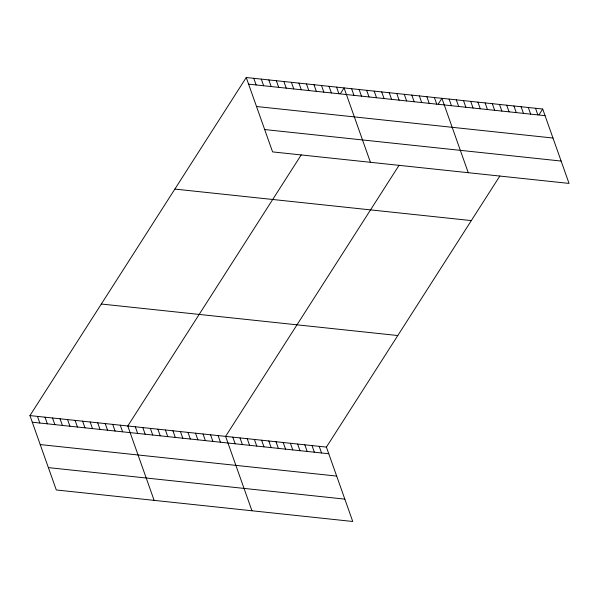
<?xml version="1.0" encoding="UTF-8"?>
<svg xmlns="http://www.w3.org/2000/svg" width="599" height="599" viewBox="0 0 599 599"><rect width="100%" height="100%" fill="white"/><g stroke="black" fill="none" stroke-linecap="round" stroke-linejoin="round"><path stroke-width="0.9" d="M499.88 175.971L326.41 447.101L352.751 521.482L56.291 489.967L29.95 415.586L246.249 77.518L542.709 109.033L569.05 183.414L272.59 151.899L246.249 77.518M301.252 154.856L127.782 425.986L154.123 500.367M340.517 93.496L344.081 87.918L370.422 162.299M399.084 165.257L225.613 436.386L251.954 510.767M438.348 103.897L441.912 98.318L468.253 172.699M539.137 114.611L542.709 109.033M248.6 84.152L545.06 115.667M256.514 106.51L552.974 138.025M264.676 129.549L561.136 161.056M174.871 189.082L471.331 220.597M101.328 304.022L397.788 335.537M29.95 415.586L326.41 447.101M32.301 422.22L328.761 453.735M40.215 444.578L336.675 476.085M48.369 467.609L344.829 499.124M535.513 108.269L537.857 114.903M528.311 107.498L530.662 114.132M521.108 106.734L523.459 113.368M513.912 105.971L516.263 112.605M506.709 105.207L509.06 111.841M499.514 104.443L501.865 111.077M492.311 103.672L494.662 110.306M485.115 102.908L487.459 109.542M477.912 102.144L480.263 108.778M470.717 101.381L473.06 108.015M463.514 100.617L465.865 107.243M456.311 99.846L458.662 106.48M449.115 99.082L451.466 105.716M434.387 97.517L436.738 104.151M426.862 96.716L429.213 103.35M419.337 95.915L421.689 102.549M411.812 95.121L414.164 101.755M404.288 94.32L406.639 100.954M396.763 93.519L399.114 100.153M389.238 92.718L391.581 99.352M381.713 91.917L384.056 98.55M374.188 91.115L376.531 97.749M366.655 90.322L369.006 96.956M359.13 89.521L361.482 96.154M351.606 88.719L353.957 95.353M336.556 87.117L338.907 93.751M329.031 86.316L331.382 92.95M321.506 85.522L323.857 92.156M313.981 84.721L316.332 91.355M306.456 83.92L308.807 90.554M298.931 83.119L301.282 89.753M291.406 82.318L293.75 88.951M283.881 81.516L286.225 88.15M276.356 80.723L278.7 87.357M268.831 79.922L271.175 86.555M261.299 79.12L263.65 85.754M253.774 78.319L256.125 84.953M319.207 446.33L321.558 452.964M312.012 445.566L314.355 452.2M304.809 444.802L307.16 451.436M297.613 444.039L299.957 450.673M290.41 443.275L292.761 449.909M283.207 442.504L285.558 449.138M276.012 441.74L278.363 448.374M268.809 440.976L271.16 447.61M261.613 440.213L263.964 446.847M254.41 439.449L256.761 446.083M247.215 438.678L249.558 445.312M240.012 437.914L242.363 444.548M232.816 437.15L235.16 443.784M218.088 435.585L220.439 442.219M210.563 434.784L212.915 441.418M203.039 433.983L205.382 440.617M195.514 433.182L197.857 439.816M187.989 432.388L190.332 439.022M180.464 431.587L182.807 438.221M172.931 430.786L175.282 437.42M165.406 429.985L167.757 436.619M157.881 429.184L160.233 435.817M150.356 428.382L152.708 435.016M142.832 427.589L145.183 434.223M135.307 426.788L137.658 433.421M120.257 425.185L122.608 431.819M112.732 424.384L115.083 431.018M105.207 423.583L107.55 430.217M97.682 422.789L100.026 429.423M90.157 421.988L92.501 428.622M82.632 421.187L84.976 427.821M75.1 420.386L77.451 427.02M67.575 419.585L69.926 426.218M60.05 418.783L62.401 425.417M52.525 417.99L54.876 424.624M45 417.189L47.351 423.822M37.475 416.387L39.826 423.021"/></g></svg>
